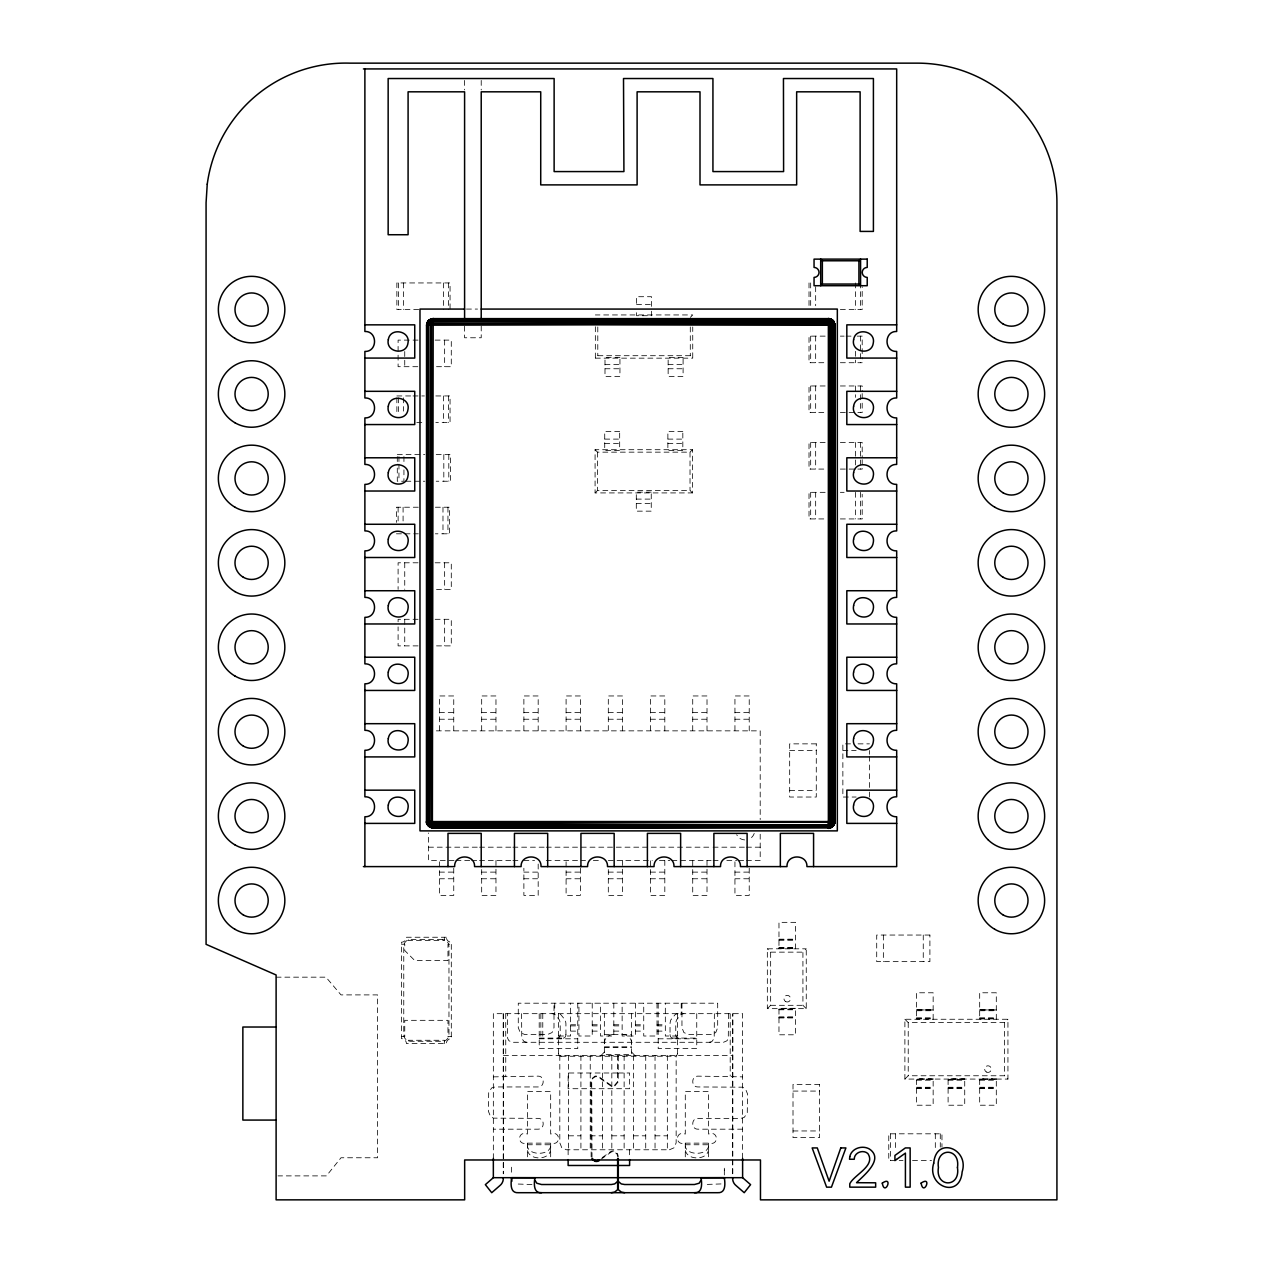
<?xml version="1.0" encoding="UTF-8"?>
<svg xmlns="http://www.w3.org/2000/svg" width="1263" height="1263" viewBox="0 0 1263 1263"><rect width="100%" height="100%" fill="white"/><g stroke="black" fill="none" stroke-linecap="round" stroke-linejoin="round"><path stroke-width="0.75" stroke-dasharray="5 3.75" d="M521.587 1013.668L521.761 1038.407L524.082 1041.58L526.703 1042.291M724.331 1174.985L724.331 1167.217L724.331 1170.296M728.467 1013.668L728.293 1038.407L726.999 1040.759L723.478 1042.291L512.478 1042.291L508.957 1040.759L507.663 1038.407L507.489 1013.668M565.935 1034.823L565.919 1023.725A11.462 9.394 -90 0 0 565.114 1019.936L560.772 1014.568A10.088 8.273 -90 0 0 557.772 1013.668M493.344 1076.865L538.212 1076.139C544.858 1076.013 544.858 1087.08 538.212 1086.954L495.096 1086.954L491.781 1087.885L488.686 1092.132L488.449 1111.377L490.407 1116.318L493.375 1118.134L538.212 1118.371C544.858 1118.244 544.858 1129.296 538.212 1129.185L493.344 1129.185M503.306 1076.865L503.384 1076.455A8.446 1.152 0 0 1 503.937 1076.171L504.063 1076.139M732.651 1128.459L732.603 1128.822A8.446 1.152 0 0 1 732.019 1129.154L732.019 1129.154M550.668 1148.777C550.857 1160.934 527.224 1160.934 527.413 1148.777M708.543 1148.777C708.732 1160.934 685.099 1160.934 685.288 1148.777M550.668 1146.157C549.452 1155.677 528.629 1155.677 527.413 1146.157M708.543 1146.157C707.327 1155.677 686.504 1155.677 685.288 1146.157M601.03 1055.552L604.346 1052.063M595.347 326.738L595.347 358.155L597.794 355.708L690.293 355.708L692.74 358.155L692.74 326.975M690.293 317.392L692.74 314.945L595.347 314.945M595.078 492.917L597.525 490.47L690.024 490.47L692.471 492.917L692.471 449.707L595.078 449.707L595.078 492.917L692.471 492.917M595.078 449.707L597.525 452.154L690.024 452.154L692.471 449.707M806.252 1008.648L802.921 1005.316L802.921 952.144L806.252 948.813L767.336 948.813L767.336 1008.648L806.252 1008.648L806.252 948.813M767.336 1008.648L770.651 1005.316L770.651 952.144L767.336 948.813M904.892 1079.076L908.223 1075.76L1004.606 1075.76L1007.937 1079.076L1007.937 1019.257L904.892 1019.257L904.892 1079.076L1007.937 1079.076M904.892 1019.257L908.223 1022.572L1004.606 1022.572L1007.937 1019.257M602.151 1157.634L610.818 1151.493A5.084 5.084 0 0 1 614.576 1151.256L617.544 1153.703L618.317 1156.576M600.951 1159.339L611.087 1152.124A4.452 4.452 0 0 1 614.386 1151.919L616.976 1154.05L617.639 1156.576M721.015 1183.936L703.996 1184.52M669.437 1149.772L674.189 1147.735L676.147 1142.794L676.147 1055.552M709.332 1042.275L711.874 1041.58L714.195 1038.407L714.369 1013.668M636.568 304.43L651.519 304.43M466.442 309.072L477.525 309.072M418.716 309.53L396.866 309.53L396.866 282.944L450.054 282.944L450.054 309.53M840.353 309.53L862.187 309.53L862.187 286.748M825.149 336.132L809.015 336.132L809.015 362.718L825.149 362.718M840.353 336.132L844.142 336.132M846.036 336.132L851.736 336.132M857.198 336.132L862.187 336.132L862.187 358.913M418.053 340.11L398.098 340.11L398.098 366.696L418.053 366.696M435.135 340.11L451.286 340.11L451.286 366.696L435.135 366.696M595.347 358.155L692.74 358.155M840.353 362.718L862.187 362.718M604.993 364.423L619.944 364.423M668.143 364.423L683.094 364.423M604.993 368.749L619.944 368.749M668.143 368.749L683.094 368.749M825.149 385.973L809.015 385.973L809.015 412.575L825.149 412.575M840.353 385.973L862.187 385.973L862.187 391.672M396.866 395.951L411.122 395.951M413.017 395.951L424.415 395.951M435.814 395.951L450.054 395.951L450.054 422.537L435.814 422.537M840.353 412.575L862.187 412.575L862.187 401.176M416.806 422.537L424.415 422.537M604.724 439.114L619.675 439.114M667.874 439.114L682.825 439.114M825.149 442.476L809.015 442.476L809.015 469.078L825.149 469.078M840.353 442.476L862.187 442.476L862.187 457.68M604.724 443.439L619.675 443.439M667.874 443.439L682.825 443.439M397.292 454.633L424.826 454.633M436.224 454.633L450.465 454.633L450.465 481.235L436.224 481.235M840.353 469.078L862.187 469.078L862.187 459.574M405.833 481.235L424.826 481.235M825.149 492.333L809.015 492.333L809.015 518.935L825.149 518.935M840.353 492.333L844.142 492.333M636.299 499.106L651.25 499.106M636.299 503.432L651.25 503.432M418.29 507.221L396.44 507.221L396.44 522.408M435.372 507.221L449.628 507.221L449.628 533.807L435.372 533.807M840.353 518.935L862.187 518.935L862.187 494.243M396.44 533.807L403.086 533.807M404.997 533.807L418.29 533.807M418.053 562.793L398.098 562.793L398.098 589.379M435.135 562.793L451.286 562.793L451.286 589.379L435.135 589.379M418.053 619.296L398.098 619.296L398.098 624.996M435.135 619.296L451.286 619.296L451.286 645.882L435.135 645.882M418.053 645.882L398.098 645.882L398.098 626.89M439.461 712.585L453.749 712.585M481.677 712.585L495.964 712.585M523.877 712.585L538.18 712.585M566.092 712.585L580.38 712.585M608.308 712.585L622.596 712.585M650.524 712.585L664.812 712.585M692.724 712.585L707.012 712.585M734.94 712.585L749.227 712.585M439.461 719.231L453.749 719.231M481.677 719.231L495.964 719.231M523.877 719.231L538.18 719.231M566.092 719.231L580.38 719.231M608.308 719.231L622.596 719.231M650.524 719.231L664.812 719.231M692.724 719.231L707.012 719.231M734.94 719.231L749.227 719.231M436.351 730.851L760.2 730.851L760.2 819.576M850.457 743.86L842.863 743.86L842.863 797.032L856.156 797.032M858.051 743.86L869.449 743.86M789.675 750.506L816.277 750.506M842.863 750.506L856.156 750.506M789.675 790.385L816.277 790.385M428.489 847.189L477.556 847.189M479.53 847.189L510.931 847.189M512.889 847.189L544.29 847.189M546.263 847.189L711.132 847.189M713.09 847.189L744.491 847.189M746.465 847.189L760.2 847.189M454.017 860.482L428.489 860.482L428.489 832.98M455.975 860.482L469.71 860.482M471.667 860.482L477.556 860.482M479.53 860.482L510.931 860.482M512.889 860.482L518.777 860.482M523.877 860.482L534.596 860.482M546.263 860.482L585.511 860.482M593.357 860.482L601.22 860.482M608.308 860.482L652.245 860.482M659.444 860.482L669.911 860.482M671.869 860.482L711.132 860.482M713.09 860.482L718.979 860.482M726.825 860.482L736.645 860.482M738.602 860.482L745.659 860.482M746.465 860.482L760.2 860.482L760.2 832.98M439.461 872.117L453.749 872.117M481.677 872.117L495.964 872.117M523.877 872.117L538.18 872.117M566.092 872.117L580.38 872.117M608.308 872.117L622.596 872.117M650.524 872.117L664.812 872.117M692.724 872.117L707.012 872.117M734.94 872.117L749.227 872.117M439.461 878.764L453.749 878.764M481.677 878.764L495.964 878.764M523.877 878.764L538.18 878.764M566.092 878.764L580.38 878.764M608.308 878.764L622.596 878.764M650.524 878.764L664.812 878.764M692.724 878.764L707.012 878.764M734.94 878.764L749.227 878.764M778.971 939.183L795.579 939.183M778.971 939.514L795.579 939.656M778.971 940.304L795.579 940.304M401.445 944.219L404.76 944.219L404.76 950.534L414.738 960.512L447.97 960.512L447.97 944.219L451.301 944.219M778.971 947.376L795.579 947.376M778.971 948.008L795.579 948.008M778.971 948.15L795.579 948.15M778.971 948.481L795.579 948.481M770.651 952.144L802.921 952.144M276.108 977.167L325.965 977.167L341.01 994.897L377.574 994.897L377.574 1157.761L341.01 1157.761L326.422 1175.885L278.034 1175.885M770.651 1005.316L802.921 1005.316M778.971 1009.121L795.579 1008.979M916.528 1009.611L933.152 1009.611M979.678 1009.611L996.302 1009.611M778.971 1009.769L795.579 1009.769M916.528 1010.732L933.152 1010.732M979.678 1010.732L996.302 1010.732M778.971 1016.841L795.579 1016.841M778.971 1017.473L795.579 1017.473M778.971 1017.615L795.579 1017.615M916.528 1017.804L933.152 1017.804M979.678 1017.804L996.302 1017.804M778.971 1017.946L795.579 1017.946M916.528 1018.436L933.152 1018.594M979.678 1018.436L996.302 1018.594M916.528 1018.925L933.152 1018.925M979.678 1018.925L996.302 1018.925M570.608 1024.767L578.928 1024.767M592.221 1024.767L600.525 1024.767M613.818 1024.767L622.138 1024.767M635.431 1024.767L643.735 1024.767M657.028 1024.767L665.333 1024.767M570.608 1025.888L578.928 1025.888M592.221 1025.888L600.525 1025.888M613.818 1025.888L622.138 1025.888M635.431 1025.888L643.735 1025.888M657.028 1025.888L665.333 1025.888M570.608 1031.113L578.928 1031.113M592.221 1031.113L600.525 1031.113M613.818 1031.113L622.138 1031.113M635.431 1031.113L643.735 1031.113M657.028 1031.113L665.333 1031.113M604.346 1034.602L631.611 1034.602M558.483 1036.007L570.608 1036.007L570.608 1003.201M677.473 1036.007L665.333 1036.007L665.333 1003.201M401.445 1036.623L404.76 1036.623L404.76 1020.33L447.97 1020.33L447.97 1036.623L451.301 1036.623M539.206 1038.091L563.219 1038.091M672.737 1038.091L696.75 1038.091M539.206 1038.802L577.759 1038.802M658.197 1038.802L696.75 1038.802M604.346 1046.822L631.611 1046.822M604.346 1047.516L631.611 1047.516M503.479 1055.552L732.477 1055.552M561.135 1056.247L674.805 1056.247M617.639 1072.997L568.129 1072.997L568.129 1088.706L591.052 1088.706M618.317 1072.997L629.606 1072.997L629.606 1088.706L591.716 1088.706M916.528 1080.197L933.152 1080.197M948.103 1080.197L964.727 1080.197M979.678 1080.197L996.302 1080.197M916.528 1087.269L933.152 1087.269M948.103 1087.269L964.727 1087.269M979.678 1087.269L996.302 1087.269M916.528 1088.059L933.152 1087.901M948.103 1087.901L964.727 1088.059M979.678 1088.059L996.302 1087.901M916.528 1088.39L933.152 1088.39M948.103 1088.39L964.727 1088.39M979.678 1088.39L996.302 1088.39M793.006 1091.074L819.592 1091.074M742.612 1129.185L697.744 1129.185C691.082 1129.296 691.082 1118.244 697.744 1118.371L740.86 1118.371L744.175 1117.423L747.27 1113.192L747.507 1093.932L745.549 1089.006L742.581 1087.19L697.744 1086.954C691.082 1087.08 691.082 1076.013 697.744 1076.139L742.612 1076.865M793.006 1130.953L819.592 1130.953M568.618 1135.816L580.917 1135.816M590.231 1135.816L602.53 1135.816M611.829 1135.816L624.127 1135.816M633.426 1135.816L645.725 1135.816M655.039 1135.816L667.338 1135.816M527.413 1143.141L550.668 1143.141M685.288 1143.141L708.543 1143.141M527.413 1144.752L550.668 1144.752M685.288 1144.752L708.543 1144.752M559.809 1055.552L559.809 1142.794L561.767 1147.735L566.456 1149.772L669.501 1149.772M895.42 1160.397L888.773 1160.397L888.773 1133.811L941.961 1133.811L941.961 1147.104M899.224 1160.397L903.013 1160.397M912.518 1160.397L931.51 1160.397M531.96 1184.52L514.941 1183.936M731.893 1076.139L732.019 1076.171A8.446 1.152 0 0 1 732.572 1076.455L732.651 1076.865M503.937 1129.154L504.063 1129.185A8.446 1.152 0 0 1 503.384 1128.854L503.306 1128.459M631.611 1052.063L634.926 1055.552M592.015 1157.603L591.716 1081.554L592.884 1078.318L594.984 1076.881A4.452 4.452 0 0 1 598.283 1077.086L610.818 1085.943A5.084 5.084 0 0 0 614.576 1086.18L618.223 1081.854L618.317 1056.247M591.147 1156.876L591.052 1081.554L591.826 1078.665L594.794 1076.218A5.084 5.084 0 0 1 598.551 1076.455L611.087 1085.296A4.452 4.452 0 0 0 614.386 1085.501L617.575 1081.728L617.639 1056.247M678.184 1013.668A10.088 8.273 90 0 0 675.184 1014.568L670.842 1019.936A11.462 9.394 -90 0 0 670.037 1023.725L670.022 1034.823M1004.606 1022.572L1004.606 1075.76M996.302 1019.257L996.302 992.781L979.678 992.781L979.678 1019.257M940.288 1133.811L940.288 1147.104M935.315 1133.811L935.315 1150.909M933.152 1019.257L933.152 992.781L916.528 992.781L916.528 1019.257M923.253 935.046L923.253 961.632M908.223 1022.572L908.223 1075.76M895.42 1133.811L895.42 1150.909M890.431 1133.811L890.431 1160.397M883.358 935.046L883.358 961.632M869.449 750.506L869.449 754.311M869.449 756.205L869.449 788.491M869.449 792.059L869.449 797.032M862.187 393.582L862.187 399.282M860.529 282.944L860.529 309.53M860.529 336.132L860.529 362.718M860.529 385.973L860.529 412.575M860.529 442.476L860.529 469.078M860.529 492.333L860.529 518.935M855.54 282.944L855.54 309.53M855.54 351.319L855.54 362.718M855.54 385.973L855.54 397.371M855.54 442.476L855.54 469.078M855.54 492.333L855.54 518.935M815.661 286.748L815.661 305.741M815.661 336.132L815.661 362.718M815.661 385.973L815.661 412.575M815.661 442.476L815.661 469.078M815.661 492.333L815.661 518.935M810.672 282.944L810.672 305.741M810.672 336.132L810.672 362.718M810.672 385.973L810.672 412.575M810.672 442.476L810.672 469.078M810.672 492.333L810.672 518.935M809.015 282.944L809.015 305.741M795.579 948.813L795.579 922.353L778.971 922.353L778.971 948.813M749.227 730.851L749.227 695.96L734.94 695.96L734.94 730.851M749.227 868.234L749.227 895.388L734.94 895.388L734.94 860.482M742.612 1158.171L742.612 1013.668L493.344 1013.668L493.344 1158.171M730.203 1013.668L730.203 1076.139M708.543 1156.845L708.543 1142.794C718.947 1146.82 718.947 1130.038 708.543 1134.063L708.543 1091.485L685.288 1091.485L685.288 1134.063C674.884 1130.038 674.884 1146.82 685.288 1142.794L685.288 1156.845M707.012 730.851L707.012 695.96L692.724 695.96L692.724 730.851M707.012 860.482L707.012 895.388L692.724 895.388L692.724 860.482M696.75 1013.668L696.75 1048.574L658.197 1048.574L658.197 1003.201M690.293 326.975L690.293 355.708M690.024 452.154L690.024 490.47M681.957 1003.201L681.957 1027.624L683.899 1032.566L688.603 1034.602L711.037 1034.602L715.742 1032.566L717.684 1027.624L717.684 1003.201L518.272 1003.201L518.272 1027.624L520.214 1032.566L524.919 1034.602L547.353 1034.602L552.057 1032.566L553.999 1027.624L553.999 1003.201M681.215 1003.201L681.215 1013.668M677.473 1013.668L677.473 1055.552M667.338 1055.552L667.338 1149.772M664.812 730.851L664.812 695.96L650.524 695.96L650.524 730.851M664.812 860.482L664.812 895.388L650.524 895.388L650.524 860.482M657.028 1003.201L657.028 1036.007L643.735 1036.007L643.735 1003.201M655.039 1055.552L655.039 1149.772M651.519 306.372L651.519 296.71L636.568 296.71L636.568 306.372M651.519 311.219L651.519 315.718L636.568 315.718L636.568 311.219M645.725 1055.552L645.725 1149.772M635.431 1003.201L635.431 1036.007L622.138 1036.007L622.138 1003.201M633.426 1055.552L633.426 1149.772M631.611 1013.668L631.611 1054.494L604.346 1054.494L604.346 1013.668M629.606 1149.772L629.606 1157.618M624.127 1055.552L624.127 1149.772M622.596 730.851L622.596 695.96L608.308 695.96L608.308 730.851M622.596 860.482L622.596 895.388L608.308 895.388L608.308 868.234M613.818 1003.201L613.818 1036.007L600.525 1036.007L600.525 1003.201M611.829 1055.552L611.829 1149.772M602.53 1055.552L602.53 1149.772M597.794 326.975L597.794 355.708M597.525 452.154L597.525 490.47M592.221 1003.201L592.221 1036.007L578.928 1036.007L578.928 1003.201M590.231 1055.552L590.231 1149.772M580.917 1055.552L580.917 1149.772M580.38 730.851L580.38 695.96L566.092 695.96L566.092 730.851M580.38 868.234L580.38 895.388L566.092 895.388L566.092 860.482M577.759 1003.201L577.759 1048.574L539.206 1048.574L539.206 1013.668M568.618 1055.552L568.618 1149.772M568.129 1149.772L568.129 1157.618M558.483 1013.668L558.483 1055.552M554.741 1003.201L554.741 1013.668M550.668 1156.845L550.668 1142.794C561.072 1146.82 561.072 1130.038 550.668 1134.063L550.668 1091.485L527.413 1091.485L527.413 1134.063C517.009 1130.038 517.009 1146.82 527.413 1142.794L527.413 1156.845M542.774 1013.668L542.774 1038.091M540.864 1013.668L540.864 1038.091M538.18 730.851L538.18 695.96L523.877 695.96L523.877 730.851M538.18 864.034L538.18 895.388L523.877 895.388L523.877 868.234M511.626 1167.217L511.626 1174.985M505.737 1013.668L505.753 1076.139M503.479 1013.668L503.306 1173.816L503.179 1013.668M495.964 730.851L495.964 695.96L481.677 695.96L481.677 730.851M495.964 860.482L495.964 895.388L481.677 895.388L481.677 868.234M481.219 80.422L481.219 89.926M481.219 325.965L481.219 337.774L464.595 337.774L464.595 325.965M464.595 80.422L464.595 89.926M453.749 730.851L453.749 695.96L439.461 695.96L439.461 730.851M453.749 868.234L453.749 895.388L439.461 895.388L439.461 860.482M448.807 454.633L448.807 481.235M448.381 282.944L448.381 309.53M448.381 395.951L448.381 422.537M447.955 507.221L447.955 533.807M444.639 340.11L444.639 366.696M444.639 562.793L444.639 589.379M444.639 619.296L444.639 645.882M444.323 937.241L444.323 940.572L408.423 940.572L408.423 937.241M444.323 1043.601L444.323 1040.27L408.423 1040.27L408.423 1043.601M443.818 454.633L443.818 481.235M443.408 282.944L443.408 309.53M443.408 395.951L443.408 422.537M442.981 507.221L442.981 533.807M404.744 351.509L404.744 366.696M404.744 562.793L404.744 589.379M404.744 619.296L404.744 645.882M403.939 456.543L403.939 462.242M403.939 469.836L403.939 481.235L397.292 481.235L397.292 464.137M403.513 282.944L403.513 309.53M403.513 397.845L403.513 411.138M403.086 507.221L403.086 522.408M398.95 456.543L398.95 462.242M398.95 464.137L398.95 481.235M398.54 282.944L398.54 309.53M398.54 397.845L398.54 414.943M398.113 507.221L398.113 522.408M397.292 456.543L397.292 462.242M396.866 397.845L396.866 414.943M754.216 833.406A9.52 9.52 0 0 1 749.448 838.932M744.633 839.927A9.52 9.52 0 0 1 736.661 834.701M604.346 1043.333A9.062 9.062 0 0 1 605.466 1038.975L609.476 1035.265A7.973 7.973 0 0 1 612.666 1034.602M677.426 1053.453A2.731 2.731 0 0 1 674.821 1056.294M557.504 1038.154A3.41 2.794 -90 0 0 560.188 1034.602L560.204 1023.725A11.462 9.394 -90 0 0 559.398 1019.936L555.041 1014.568A10.088 8.273 -90 0 0 552.057 1013.668M565.903 1034.602A3.41 2.794 -90 0 1 563.219 1038.154M631.611 1043.333A9.062 9.062 0 0 0 630.49 1038.975L626.48 1035.265A7.973 7.973 0 0 0 623.291 1034.602M678.452 1038.154A3.41 2.794 90 0 1 675.768 1034.602L675.752 1023.725A11.462 9.394 90 0 1 676.558 1019.936L680.915 1014.568A10.088 8.273 90 0 1 683.899 1013.668M672.737 1038.154A3.41 2.794 90 0 1 670.053 1034.602M561.135 1056.294A2.731 2.731 0 0 1 558.53 1053.453M619.944 357.461L604.993 357.461L604.993 376.485L619.944 376.485L619.944 357.461M683.094 357.461L668.143 357.461L668.143 376.485L683.094 376.485L683.094 357.461M619.675 431.378L604.724 431.378L604.724 450.402L619.675 450.402L619.675 431.378M682.825 431.378L667.874 431.378L667.874 450.402L682.825 450.402L682.825 431.378M651.25 492.144L636.299 492.144L636.299 511.152L651.25 511.152L651.25 492.144M816.277 743.86L789.675 743.86L789.675 797.032L816.277 797.032L816.277 743.86M929.9 935.046L876.711 935.046L876.711 961.632L929.9 961.632L929.9 935.046M446.313 937.241L406.433 937.241A4.989 4.989 0 0 1 401.445 942.23L401.445 1038.612A4.989 4.989 0 0 1 406.433 1043.601L446.313 1043.601A4.989 4.989 0 0 1 451.301 1038.612L451.301 942.23A4.989 4.989 0 0 1 446.313 937.241M442.318 939.561L410.412 939.561A6.647 6.647 0 0 0 403.765 946.208L403.765 1034.618A6.647 6.647 0 0 0 410.412 1041.28L442.318 1041.28A6.647 6.647 0 0 0 448.965 1034.618L448.965 946.208A6.647 6.647 0 0 0 442.318 939.561M795.579 1008.316L778.971 1008.316L778.971 1034.792L795.579 1034.792L795.579 1008.316M933.152 1009.942L916.528 1009.942L933.152 1010.1M996.302 1009.942L979.678 1009.942L996.302 1010.1M933.152 1078.744L916.528 1078.744L916.528 1105.22L933.152 1105.22L933.152 1078.744M964.727 1078.744L948.103 1078.744L948.103 1105.22L964.727 1105.22L964.727 1078.744M996.302 1078.744L979.678 1078.744L979.678 1105.22L996.302 1105.22L996.302 1078.744M933.152 1079.407L916.528 1079.407L933.152 1079.565M964.727 1079.407L948.103 1079.407L964.727 1079.565M996.302 1079.407L979.678 1079.407L996.302 1079.565M819.592 1084.428L793.006 1084.428L793.006 1137.6L819.592 1137.6L819.592 1084.428M732.777 1173.785L732.777 1013.668L732.651 1173.816M785.618 1001.559A3.331 3.331 0 0 0 790.591 998.67A3.331 3.331 0 0 0 785.618 995.797A3.331 3.331 0 0 0 785.618 1001.559M986.324 1071.987A3.331 3.331 0 0 0 991.313 1069.114A3.331 3.331 0 0 0 986.324 1066.225A3.331 3.331 0 0 0 986.324 1071.987"/><path stroke-width="1.5" d="M834.622 823.681L831.843 827.012L828.37 827.154L828.37 823.681L829.965 821.455L829.286 323.881L828.37 318.529L832.096 319.902L828.37 322.902L828.37 823.681L833.012 825.891L829.523 827.944L433.193 828.054L428.094 825.67L426.641 822.56L426.736 323.77L428.915 320.092L433.193 318.529L432.372 825.734L427.715 821.566L832.775 821.534L833.643 822.908C835.096 828.575 820.997 830.549 833.643 825.386C837.006 816.624 833.612 829.649 828.37 827.944M535.259 1177.732L511.626 1177.684L511.847 1181.284M724.331 1178.726L724.331 1177.684L700.697 1177.732M429.862 319.413L828.37 318.939L830.344 320.076L830.644 822.055L831.543 824.471L829.523 827.944M829.302 321.512L831.701 325.175L831.054 822.955M833.469 825.67L834.969 821.613L835.017 325.175L833.469 320.897L829.523 318.623L433.193 318.623L428.094 320.897L426.547 325.175L426.547 821.408C424.636 825.292 435.688 830.644 431.678 826.144L828.37 826.491L830.454 825.923L830.738 824.344L828.528 822.197L429.704 822.876L428.094 824.344L433.193 827.644L831.07 827.265L830.375 827.691M426.941 823.681L426.547 821.408L426.641 822.56M433.193 318.529L428.741 320.297L426.941 325.175L431.599 323.439L431.851 319.871L433.193 319.413L829.807 319.476L828.37 318.529M833.327 825.149L834.622 821.408L834.559 324.607L832.649 320.092M428.915 320.092L426.768 324.575L429.467 319.902L828.37 320.092L832.838 321.355L834.922 324.023M431.851 319.871L430.825 320.786L433.193 321.86L828.749 322.112L828.923 320.802L831.307 319.697L833.469 320.897L835.017 325.175L834.969 821.613L828.37 824.723L428.82 824.707L426.673 822.418L428.031 825.292L431.236 827.549L828.37 827.154M830.644 318.939L832.838 321.355L831.701 325.175M433.193 827.944L429.262 825.213L427.715 821.566L428.915 821.408L428.804 324.765L433.193 321.86L430.604 320.36L427.431 325.175L427.304 821.582L430.572 825.639L432.625 824.439L432.704 822.923L430.904 826.365L433.193 826.491L431.567 824.029L432.546 821.881L429.704 822.876L431.614 821.645L431.599 323.439M828.528 822.197L829.965 821.455L832.617 822.608L832.775 821.534L832.064 324.37L428.915 325.175M701.076 1180.163L699.118 1183.242L694.429 1184.52L624.632 1184.52L621.301 1183.936L618.317 1181.458M426.941 322.902L428.725 321.355L430.92 325.175L431.614 821.645L430.825 824.344L431.709 823.239L429.862 821.408L430.636 321.576L428.994 320.581L427.431 321.86M427.415 322.302L426.547 325.175M834.133 321.86L833.327 324.717L830.644 325.175L432.988 323.596L431.393 321.844L430.036 323.091L427.92 322.554L428.994 320.581L433.193 318.939L429.404 321.939L428.094 325.175L428.41 822.766L427.052 822.355L428.031 825.292M832.096 319.902L834.827 323.77L834.511 822.355M426.736 821.597C429.925 820.35 428.789 825.986 432.372 825.734L828.37 825.67L829.033 822.845M428.031 323.36L429.041 322.428L427.636 323.217L429.025 323.707L432.641 320.802L828.37 320.897M829.16 325.001L832.822 322.965L830.154 321.844L829.286 323.881L833.548 321.749M832.649 826.491L833.959 824.628M831.638 826.681L829.459 827.186L829.317 824.344L832.949 823.35L834.259 821.582M428.015 321.749L426.941 325.175M430.036 320.707L431.583 318.781M430.572 825.639C429.262 827.486 430.983 823.113 428.962 825.497M830.644 325.175L832.064 321.134L830.754 319.018L828.37 318.939L830.754 319.018M617.639 1181.458L614.655 1183.936L611.324 1184.52L541.527 1184.52L536.838 1183.242L534.881 1180.163M432.041 827.518L428.915 826.491L426.973 823.176L429.752 825.67M427.32 324.638L428.489 323.517M830.722 320.786L832.159 321.939L829.223 322.981L432.988 323.596M832.064 321.134L833.469 320.897M432.388 318.765L431.204 320.076L432.072 322.302L430.825 320.786M822.355 284.049L820.697 285.706L820.697 259.12L822.355 260.778L858.919 260.778L860.577 259.12L860.577 285.706L858.919 284.049L822.355 284.049L822.355 260.778M830.028 826.618L828.37 825.67L830.691 825.149L831.259 826.049L829.459 827.186L828.37 826.491M432.372 825.734L432.625 824.439M430.92 325.175L431.867 324.307L433.193 325.175M617.639 1177.684L493.344 1177.684L485.355 1184.647L491.733 1192.698L499.832 1185.641A9.046 9.046 0 0 0 503.274 1177.7M833.28 320.976L830.722 323.17L835.017 325.175L834.827 323.77M831.496 825.276L834.448 823.981M830.691 825.149L831.543 824.471L830.738 824.344M429.215 824.407L430.178 823.681M830.833 826.744L832.743 824.707L831.433 821.881L832.617 822.608M599.009 1159.908L598.283 1160.334A4.452 4.452 0 0 1 594.984 1160.539L592.884 1159.118M599.388 1160.476L598.551 1160.965A5.084 5.084 0 0 1 594.778 1161.202L591.826 1158.755M427.431 824.723L431.978 827.897M828.37 320.092L829.807 319.476M427.81 824.518L429.12 823.129M831.291 324.149L832.538 323.707L834.133 325.175M428.41 822.766L430.225 822.245M428.283 321.923L430.225 321.923L428.994 320.581M828.749 322.112L830.154 321.844M427.762 823.697L427.368 822.308L429.862 821.408L428.789 821.534M429.041 321.623L431.393 321.844M611.324 1192.698L614.655 1192.114L617.639 1189.635L617.639 1158.36M694.429 1192.698C702.796 1193.314 701.896 1183.305 701.076 1177.684M427.841 324.007L431.867 324.307M363.397 68.928L896.683 68.928L896.683 331.49C883.832 330.938 883.832 351.998 896.683 351.43L896.683 397.971C883.832 397.403 883.832 418.463 896.683 417.911L896.683 464.437C883.832 463.884 883.832 484.945 896.683 484.376L896.683 530.918C883.832 530.349 883.832 551.41 896.683 550.857L896.683 597.383C883.832 596.831 883.832 617.891 896.683 617.323L896.683 663.864C883.832 663.296 883.832 684.357 896.683 683.804L896.683 730.33C883.832 729.777 883.832 750.838 896.683 750.269L896.683 796.811C883.832 796.243 883.832 817.303 896.683 816.751L896.683 866.607L806.931 866.607C807.499 853.772 786.439 853.772 786.991 866.607L740.465 866.607C741.018 853.772 719.957 853.772 720.526 866.607L673.984 866.607C674.553 853.772 653.476 853.772 654.045 866.607L607.519 866.607C608.071 853.772 587.011 853.772 587.579 866.607L541.038 866.607C541.606 853.772 520.53 853.772 521.098 866.607L474.572 866.607C475.125 853.772 454.064 853.772 454.633 866.607L363.397 866.607M464.595 309.072L419.979 309.072L419.979 830.88L837.337 830.88L837.337 309.072L481.219 309.072M364.881 324.844L414.738 324.844L414.738 358.076L364.881 358.076M896.683 324.844L846.826 324.844L846.826 358.076L896.683 358.076M364.881 391.325L414.738 391.325L414.738 424.557L364.881 424.557M896.683 391.325L846.826 391.325L846.826 424.557L896.683 424.557M364.881 457.79L414.738 457.79L414.738 491.023L364.881 491.023M896.683 457.79L846.826 457.79L846.826 491.023L896.683 491.023M364.881 524.271L414.738 524.271L414.738 557.504L364.881 557.504M896.683 524.271L846.826 524.271L846.826 557.504L896.683 557.504M364.881 590.737L414.738 590.737L414.738 623.969L364.881 623.969M896.683 590.737L846.826 590.737L846.826 623.969L896.683 623.969M364.881 657.218L414.738 657.218L414.738 690.451L364.881 690.451M896.683 657.218L846.826 657.218L846.826 690.451L896.683 690.451M364.881 723.683L414.738 723.683L414.738 756.916L364.881 756.916M896.683 723.683L846.826 723.683L846.826 756.916L896.683 756.916M364.881 790.164L414.738 790.164L414.738 823.397L364.881 823.397M896.683 790.164L846.826 790.164L846.826 823.397L896.683 823.397M276.108 1027.024L242.859 1027.024L242.859 1120.076L276.108 1120.076M617.639 1165.481L568.129 1165.481L568.129 1159.592M618.317 1165.481L629.606 1165.481L629.606 1159.592M618.317 1177.684L742.612 1177.684L750.585 1184.647L744.223 1192.698L736.124 1185.641A9.046 9.046 0 0 1 732.682 1177.7M433.035 823.76L829.065 825.118M430.067 825.276L429.499 825.986M624.632 1192.698L621.301 1192.114L618.317 1189.635L618.317 1158.36M541.527 1192.698C533.16 1193.314 534.06 1183.305 534.881 1177.684M429.846 322.302L430.636 322.381M830.454 825.923L831.259 826.049M432.041 825.007L432.956 825.165M428.883 823.886L429.673 824.06M429.909 826.681L431.409 827.012M428.883 324.228L429.862 325.175L428.094 325.175M828.37 319.413L832.554 320.581M832.064 324.37L833.327 324.717L833.296 822.166L832.949 823.35L830.644 822.055L830.059 823.05L833.643 825.386M833.643 822.908L834.575 823.176M429.373 823.602L427.368 822.308M430.857 319.16L433.193 320.092M429.025 323.707L430.273 324.149M832.933 322.16L833.722 324.007M829.949 318.923L831.307 319.697M832.191 823.602L833.469 824.344M831.701 319.413L832.822 320.297M829.049 319.744L829.965 321.07M429.136 826.428L428.489 824.944M433.193 321.86L432.514 319.744M858.919 260.778L858.919 284.049M813.577 866.607L813.577 833.375L780.345 833.375L780.345 866.607M747.112 866.607L747.112 833.375L713.879 833.375L713.879 866.607M742.612 1158.282L742.612 1177.684M724.331 1177.684C725.167 1183.305 726.067 1193.314 717.684 1192.698L518.272 1192.698C509.889 1193.314 510.789 1183.305 511.626 1177.684M680.631 866.607L680.631 833.375L647.398 833.375L647.398 866.607M614.165 866.607L614.165 833.375L580.933 833.375L580.933 866.607M547.684 866.607L547.684 833.375L514.451 833.375L514.451 866.607M493.344 1158.282L493.344 1177.684M481.219 318.529L481.219 91.82L540.722 91.82L540.722 184.887L637.105 184.887L637.105 91.82L700.002 91.82L700.002 184.887L796.653 184.887L796.653 91.82L860.119 91.82L860.119 231.413L873.412 231.413L873.412 78.527L783.455 78.527L783.597 171.579L712.932 171.579L712.932 78.527L623.512 78.527L623.922 171.579L554.125 171.579L554.125 78.527L388.151 78.527L388.151 234.729L408.091 234.729L408.091 91.82L464.595 91.82L464.595 318.529M481.219 866.607L481.219 833.375L447.986 833.375L447.986 866.607M364.881 68.928L364.881 331.49C377.732 330.938 377.732 351.998 364.881 351.43L364.881 397.971C377.732 397.403 377.732 418.463 364.881 417.911L364.881 464.437C377.732 463.884 377.732 484.945 364.881 484.376L364.881 530.918C377.732 530.349 377.732 551.41 364.881 550.857L364.881 597.383C377.732 596.831 377.732 617.891 364.881 617.323L364.881 663.864C377.732 663.296 377.732 684.357 364.881 683.804L364.881 730.33C377.732 729.777 377.732 750.838 364.881 750.269L364.881 796.811C377.732 796.243 377.732 817.303 364.881 816.751L364.881 866.607M933.736 1163.16C926.268 1186.289 959.912 1199.487 962.138 1171.906C969.542 1148.793 936.072 1135.642 933.736 1163.16M207.243 184.177L206.074 202.743L206.074 944.329L276.108 974.973L276.108 1199.85L464.658 1199.85L464.658 1159.971L760.468 1159.971L760.468 1199.85L1056.926 1199.85L1056.926 202.743A139.593 139.593 0 0 0 917.333 63.15L349.74 63.15A139.656 139.656 0 0 0 207.243 184.177M388.309 339.731C385.515 352.282 406.26 355.929 407.949 343.189C410.728 330.653 389.983 326.991 388.309 339.731M388.309 406.212C385.515 418.748 406.26 422.41 407.949 409.67C410.728 397.119 389.983 393.472 388.309 406.212M388.309 472.678C385.515 485.229 406.26 488.876 407.949 476.135C410.728 463.6 389.983 459.937 388.309 472.678M388.309 539.159C385.515 551.694 406.26 555.357 407.949 542.616C410.728 530.065 389.983 526.418 388.309 539.159M388.309 605.624C385.515 618.175 406.26 621.822 407.949 609.082C410.728 596.546 389.983 592.884 388.309 605.624M388.309 672.105C385.515 684.641 406.26 688.303 407.949 675.563C410.728 663.012 389.983 659.365 388.309 672.105M388.309 738.571C385.515 751.122 406.26 754.785 407.949 742.044C410.728 729.493 389.983 725.83 388.309 738.571M388.309 805.052C385.515 817.587 406.26 821.25 407.949 808.509C410.728 795.958 389.983 792.311 388.309 805.052M853.614 339.731C850.836 352.282 871.581 355.929 873.254 343.189C876.033 330.653 855.304 326.991 853.614 339.731M853.614 406.212C850.836 418.748 871.581 422.41 873.254 409.67C876.033 397.119 855.304 393.472 853.614 406.212M853.614 472.678C850.836 485.229 871.581 488.876 873.254 476.135C876.033 463.6 855.304 459.937 853.614 472.678M853.614 539.159C850.836 551.694 871.581 555.357 873.254 542.616C876.033 530.065 855.304 526.418 853.614 539.159M853.614 605.624C850.836 618.175 871.581 621.822 873.254 609.082C876.033 596.546 855.304 592.884 853.614 605.624M853.614 672.105C850.836 684.641 871.581 688.303 873.254 675.563C876.033 663.012 855.304 659.365 853.614 672.105M853.614 738.571C850.836 751.122 871.581 754.785 873.254 742.044C876.033 729.493 855.304 725.83 853.614 738.571M853.614 805.052C850.836 817.587 871.581 821.25 873.254 808.509C876.033 795.958 855.304 792.311 853.614 805.052M957.449 1167.533C960.717 1188.009 935.173 1187.93 938.425 1167.501C935.346 1147.183 960.59 1147.183 957.449 1167.533M849.762 1156.782L849.525 1159.245L854.262 1159.26C854.104 1152.503 863.039 1149.251 867.839 1153.529C876.159 1165.717 854.072 1174.764 849.778 1183.778L849.778 1187.157L875.654 1187.157L875.654 1182.8L856.535 1182.705C863.829 1175.364 884.4 1159.245 869.449 1149.03C862.392 1144.894 851.436 1148.241 849.762 1156.782M882.284 1183.115C884.668 1197.024 893.904 1175.111 882.284 1183.115M921.106 1183.115C923.49 1197.024 932.726 1175.111 921.106 1183.115M840.779 1147.925L829.112 1181.205L817.287 1147.925L812.156 1147.925L826.618 1187.157L831.449 1187.157L845.91 1147.925L840.779 1147.925M896.493 1159.466L894.93 1160.602L894.93 1155.44L905.366 1147.925L910.149 1147.925L910.149 1187.157L905.413 1187.157L905.413 1153.119L896.493 1159.466M867.223 259.12L814.051 259.12L814.051 267.424A4.989 4.989 0 0 1 819.024 272.413A4.989 4.989 0 0 1 814.051 277.402L814.051 285.706L867.223 285.706L867.223 277.402A4.989 4.989 0 0 1 862.234 272.413A4.989 4.989 0 0 1 867.223 267.424L867.223 259.12M1003.09 914.917A16.624 16.624 0 0 0 1028.019 900.519A16.624 16.624 0 0 0 1003.09 886.137A16.624 16.624 0 0 0 1003.09 914.917M994.786 929.315A33.233 33.233 0 0 0 1044.627 900.519A33.233 33.233 0 0 0 994.786 871.738A33.233 33.233 0 0 0 994.786 929.315M1003.09 830.501A16.624 16.624 0 0 0 1028.019 816.103A16.624 16.624 0 0 0 1003.09 801.705A16.624 16.624 0 0 0 1003.09 830.501M987.903 839.611A33.233 33.233 0 0 0 1043.506 824.707A33.233 33.233 0 0 0 1002.79 783.991A33.233 33.233 0 0 0 987.903 839.611M999.649 743.433A16.624 16.624 0 0 0 1027.45 735.982A16.624 16.624 0 0 0 1007.1 715.632A16.624 16.624 0 0 0 999.649 743.433M994.786 760.468A33.233 33.233 0 0 0 1044.627 731.687A33.233 33.233 0 0 0 994.786 702.891A33.233 33.233 0 0 0 994.786 760.468M999.649 659.018A16.624 16.624 0 0 0 1027.45 651.566A16.624 16.624 0 0 0 1007.1 631.216A16.624 16.624 0 0 0 999.649 659.018M987.903 670.764A33.233 33.233 0 0 0 1043.506 655.86A33.233 33.233 0 0 0 1002.79 615.16A33.233 33.233 0 0 0 987.903 670.764M1003.09 577.238A16.624 16.624 0 0 0 1028.019 562.84A16.624 16.624 0 0 0 1003.09 548.442A16.624 16.624 0 0 0 1003.09 577.238M987.903 586.348A33.233 33.233 0 0 0 1043.506 571.444A33.233 33.233 0 0 0 1002.79 530.728A33.233 33.233 0 0 0 987.903 586.348M1003.09 492.807A16.624 16.624 0 0 0 1028.019 478.424A16.624 16.624 0 0 0 1003.09 464.026A16.624 16.624 0 0 0 1003.09 492.807M994.786 507.205A33.233 33.233 0 0 0 1044.627 478.424A33.233 33.233 0 0 0 994.786 449.628A33.233 33.233 0 0 0 994.786 507.205M1003.09 408.391A16.624 16.624 0 0 0 1028.019 393.993A16.624 16.624 0 0 0 1003.09 379.61A16.624 16.624 0 0 0 1003.09 408.391M987.903 417.5A33.233 33.233 0 0 0 1043.506 402.597A33.233 33.233 0 0 0 1002.79 361.897A33.233 33.233 0 0 0 987.903 417.5M1003.09 323.959A16.624 16.624 0 0 0 1028.019 309.577A16.624 16.624 0 0 0 1003.09 295.179A16.624 16.624 0 0 0 1003.09 323.959M994.786 338.358A33.233 33.233 0 0 0 1044.627 309.577A33.233 33.233 0 0 0 994.786 280.796A33.233 33.233 0 0 0 994.786 338.358M243.301 914.917A16.624 16.624 0 0 0 268.214 900.519A16.624 16.624 0 0 0 243.301 886.137A16.624 16.624 0 0 0 243.301 914.917M234.981 929.315A33.233 33.233 0 0 0 284.838 900.519A33.233 33.233 0 0 0 234.981 871.738A33.233 33.233 0 0 0 234.981 929.315M243.301 830.501A16.624 16.624 0 0 0 268.214 816.103A16.624 16.624 0 0 0 243.301 801.705A16.624 16.624 0 0 0 243.301 830.501M234.981 844.884A33.233 33.233 0 0 0 284.838 816.103A33.233 33.233 0 0 0 234.981 787.323A33.233 33.233 0 0 0 234.981 844.884M243.301 746.07A16.624 16.624 0 0 0 268.214 731.687A16.624 16.624 0 0 0 243.301 717.289A16.624 16.624 0 0 0 243.301 746.07M234.981 760.468A33.233 33.233 0 0 0 284.838 731.687A33.233 33.233 0 0 0 234.981 702.891A33.233 33.233 0 0 0 234.981 760.468M243.301 661.654A16.624 16.624 0 0 0 268.214 647.256A16.624 16.624 0 0 0 243.301 632.874A16.624 16.624 0 0 0 243.301 661.654M234.981 676.037A33.233 33.233 0 0 0 284.838 647.256A33.233 33.233 0 0 0 234.981 618.475A33.233 33.233 0 0 0 234.981 676.037M243.301 577.238A16.624 16.624 0 0 0 268.214 562.84A16.624 16.624 0 0 0 243.301 548.442A16.624 16.624 0 0 0 243.301 577.238M234.981 591.621A33.233 33.233 0 0 0 284.838 562.84A33.233 33.233 0 0 0 234.981 534.06A33.233 33.233 0 0 0 234.981 591.621M243.301 492.807A16.624 16.624 0 0 0 268.214 478.424A16.624 16.624 0 0 0 243.301 464.026A16.624 16.624 0 0 0 243.301 492.807M234.981 507.205A33.233 33.233 0 0 0 284.838 478.424A33.233 33.233 0 0 0 234.981 449.628A33.233 33.233 0 0 0 234.981 507.205M234.981 422.773A33.233 33.233 0 0 0 284.838 393.993A33.233 33.233 0 0 0 234.981 365.212A33.233 33.233 0 0 0 234.981 422.773M243.301 408.391A16.624 16.624 0 0 0 268.214 393.993A16.624 16.624 0 0 0 243.301 379.61A16.624 16.624 0 0 0 243.301 408.391M239.859 321.323A16.624 16.624 0 0 0 267.661 313.871A16.624 16.624 0 0 0 247.295 293.521A16.624 16.624 0 0 0 239.859 321.323M234.981 338.358A33.233 33.233 0 0 0 284.838 309.577A33.233 33.233 0 0 0 234.981 280.796A33.233 33.233 0 0 0 234.981 338.358"/></g></svg>
